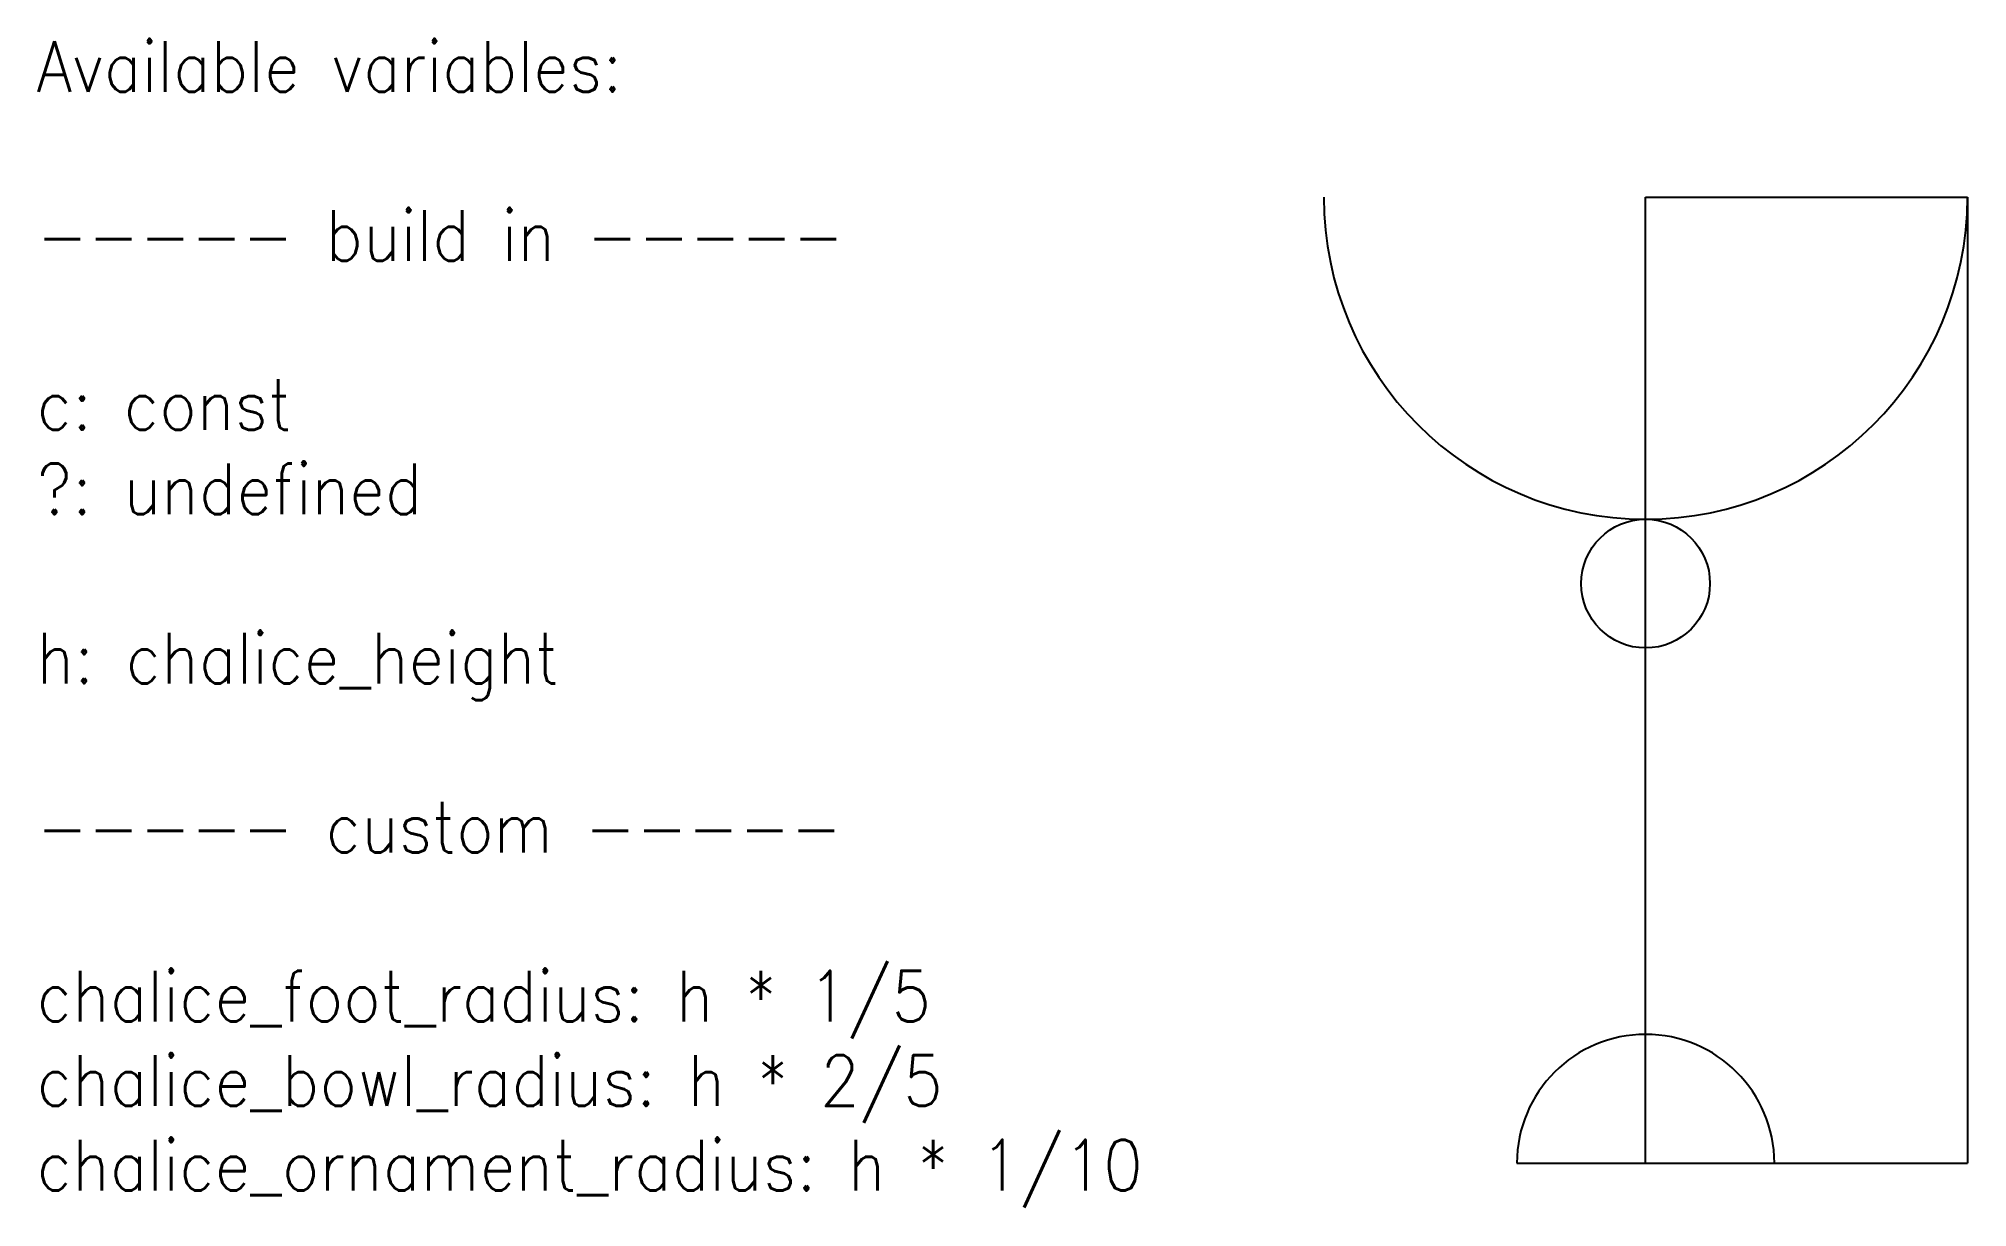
# Model space of a CAD drawing. Header units: millimetres. Extents: x -100 to 50, y -3 to 87.
import ezdxf

# ---------------------------------------------------------------- set-up
doc = ezdxf.new("R2010")
doc.units = ezdxf.units.MM
doc.layers.get('0').update_dxf_attribs({"lineweight": 25})
doc.layers.add('CUTTING', color=1, linetype='Continuous', lineweight=25, true_color=0xff0000)
doc.layers.add('VIRTUAL_LAYER', color=2, linetype='Continuous', lineweight=25, true_color=0xffff00)
doc.styles.add('textstyle11', font='Standard')

msp = doc.modelspace()

# ---------------------------------------------------------------- linework, layer by layer
at = {"layer": 'CUTTING'}
for p, q in [((25, 10), (25, 40)), ((15, 0), (35, 0))]:
    msp.add_line(p, q, dxfattribs=at)
msp.add_circle((25, 45), 5, dxfattribs=at)
for centre, radius, start, end in [((25, 75), 25, 180, 0), ((25, 0), 10, 0, 180)]:
    msp.add_arc(centre, radius, start, end, dxfattribs=at)
at = {"layer": 'VIRTUAL_LAYER'}
for p, q in [((25, 50), (25, 75)), ((25, 75), (50, 75)), ((50, 75), (50, 0)), ((25, 45), (25, 50)), ((25, 40), (25, 45)), ((25, 0), (25, 10)), ((25, 0), (35, 0)), ((25, 0), (50, 0))]:
    msp.add_line(p, q, dxfattribs=at)
msp.add_point((25, 10), dxfattribs=at)

# ---------------------------------------------------------------- texts
at = {"insert": (-100, -10), "char_height": 3.937, "attachment_point": 7, "style": 'textstyle11'}
msp.add_mtext('Available variables: \\P\\P----- build in -----\\P\\Pc: const\\P?: undefined \\P\\Ph: chalice_height\\P\\P----- custom -----\\P\\Pchalice_foot_radius: h * 1/5\\Pchalice_bowl_radius: h * 2/5\\Pchalice_ornament_radius: h * 1/10\\P\\P', dxfattribs=at)

doc.saveas('drawing.dxf')
